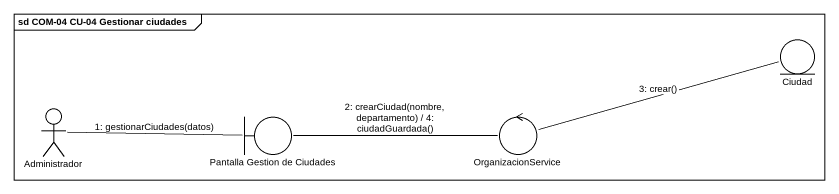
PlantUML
@startuml
mainframe sd COM-04 CU-04 Gestionar ciudades
entity Ciudad
actor Administrador
boundary "Pantalla Gestion de Ciudades" as Pantalla_Gestion_de_Ciudades
control OrganizacionService
Administrador -right- Pantalla_Gestion_de_Ciudades : 1: gestionarCiudades(datos)
Pantalla_Gestion_de_Ciudades -right- OrganizacionService : 2: crearCiudad(nombre, departamento) / 4: ciudadGuardada()
OrganizacionService -right- Ciudad : 3: crear()
@enduml
